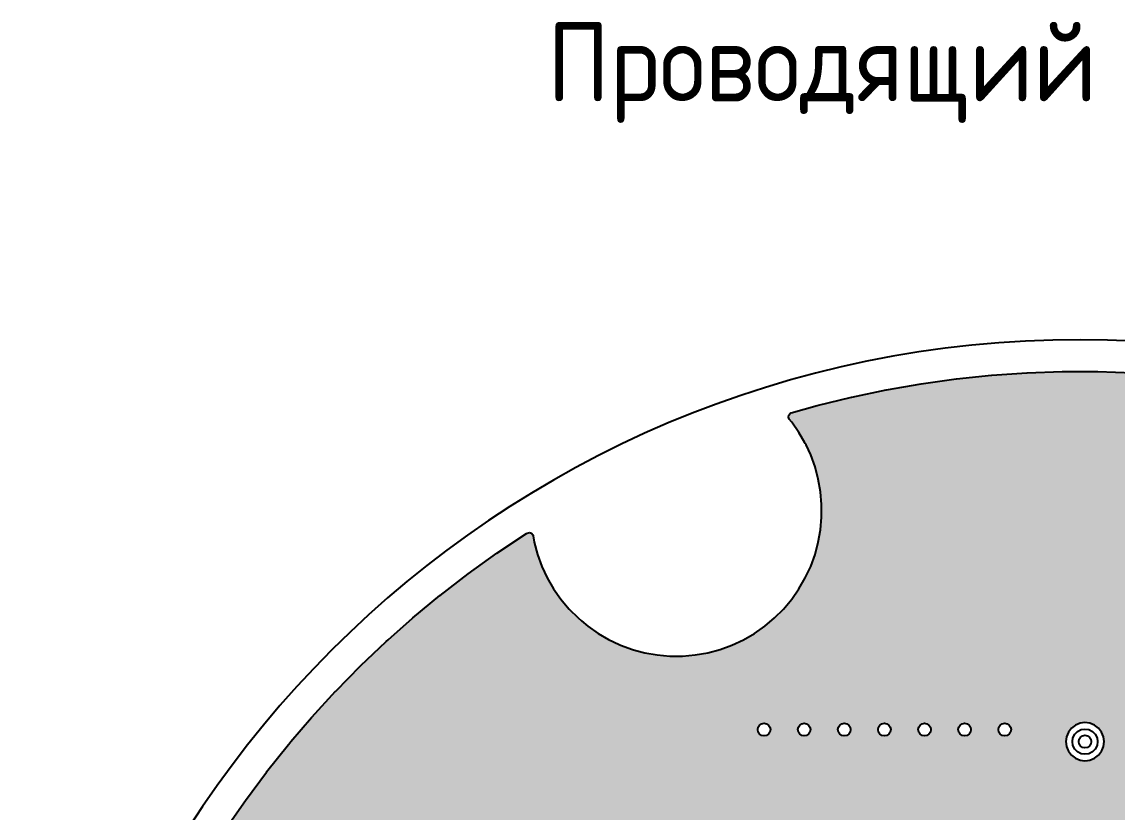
# Model space of a CAD drawing. Header units: millimetres. Extents: x -3894 to -3474, y -291 to 6.
# Drawn here: x -3755.86 to -3721.19, y -187.86 to -162.85 of the extents above; entities that cross this region are included whole.
import ezdxf

# ---------------------------------------------------------------- set-up
doc = ezdxf.new("R2010")
doc.units = ezdxf.units.MM
doc.layers.add('BLACK', color=7, linetype='Continuous')
doc.styles.add('СПДС', font='isocpeur.ttf', dxfattribs={"width": 0.9})

msp = doc.modelspace()

# ---------------------------------------------------------------- hatches: boundary and pattern name
h = msp.add_hatch(color=256)
h.paths.add_polyline_path([(-3723.972, -179.247), (-3729.696, -179.247), (-3729.696, -185.093, -0.223235), (-3729.624, -185.247, -0.223235), (-3729.696, -185.401), (-3729.696, -186.188), (-3723.972, -186.188)])
h.paths.add_polyline_path([(-3727.084, -185.247, -1), (-3727.484, -185.247, -1)], flags=16)
h.paths.add_polyline_path([(-3725.814, -185.247, -1), (-3726.214, -185.247, -1)], flags=16)
h.paths.add_polyline_path([(-3728.354, -185.247, -1), (-3728.754, -185.247, -1)], flags=16)
h.paths.add_polyline_path([(-3724.544, -185.247, -1), (-3724.944, -185.247, -1)], flags=16)
h.paths.add_polyline_path([(-3729.696, -179.247), (-3730.634, -179.247), (-3730.647, -179.316), (-3730.751, -179.704), (-3730.888, -180.082), (-3731.058, -180.446), (-3731.259, -180.794), (-3731.489, -181.123), (-3731.747, -181.431), (-3732.031, -181.715), (-3732.339, -181.973), (-3732.668, -182.203), (-3733.016, -182.404), (-3733.38, -182.574), (-3733.758, -182.711), (-3734.146, -182.815), (-3734.541, -182.885), (-3734.941, -182.92), (-3735.343, -182.92), (-3735.743, -182.885), (-3736.139, -182.815), (-3736.259, -182.783), (-3736.259, -186.188), (-3729.696, -186.188), (-3729.696, -185.401, -0.635009), (-3730.024, -185.247, -0.635009), (-3729.696, -185.093)])
h.paths.add_polyline_path([(-3730.894, -185.247, -1), (-3731.294, -185.247, -1)], flags=16)
h.paths.add_polyline_path([(-3732.164, -185.247, -1), (-3732.564, -185.247, -1)], flags=16)
h.paths.add_polyline_path([(-3723.972, -173.952), (-3724.039, -173.955), (-3724.043, -173.955), (-3725.158, -174.032), (-3725.163, -174.032), (-3726.274, -174.148), (-3726.278, -174.148), (-3727.386, -174.302), (-3727.39, -174.303), (-3728.491, -174.495), (-3728.495, -174.496), (-3729.589, -174.726), (-3729.593, -174.727), (-3729.696, -174.752), (-3729.696, -179.247), (-3723.972, -179.247)])
h.paths.add_polyline_path([(-3729.696, -174.752), (-3730.678, -174.994), (-3730.682, -174.995), (-3731.503, -175.228), (-3731.535, -175.242), (-3731.581, -175.294), (-3731.592, -175.363), (-3731.564, -175.427), (-3731.489, -175.516), (-3731.259, -175.845), (-3731.07, -176.172), (-3731.058, -176.193), (-3731.036, -176.241), (-3730.888, -176.557), (-3730.751, -176.935), (-3730.647, -177.323), (-3730.577, -177.719), (-3730.542, -178.119), (-3730.542, -178.521), (-3730.577, -178.921), (-3730.634, -179.247), (-3729.696, -179.247)])
h = msp.add_hatch(color=256)
h.paths.add_polyline_path([(-3718.748, -174.116), (-3719.555, -174.032), (-3719.56, -174.032), (-3720.675, -173.955), (-3720.679, -173.955), (-3721.796, -173.916), (-3721.8, -173.916), (-3722.918, -173.916), (-3722.922, -173.916), (-3723.972, -173.952), (-3723.972, -179.247), (-3718.748, -179.247)])
h.paths.add_polyline_path([(-3714.134, -176.935), (-3713.997, -176.557), (-3713.827, -176.193), (-3713.698, -175.97), (-3713.698, -175.091), (-3714.036, -174.995), (-3714.04, -174.994), (-3715.125, -174.727), (-3715.129, -174.726), (-3715.133, -174.725), (-3716.223, -174.496), (-3716.227, -174.495), (-3717.328, -174.303), (-3717.332, -174.302), (-3718.44, -174.148), (-3718.444, -174.148), (-3718.748, -174.116), (-3718.748, -179.247), (-3714.25, -179.247), (-3714.308, -178.921), (-3714.343, -178.521), (-3714.343, -178.119), (-3714.308, -177.719), (-3714.238, -177.323)])
h.paths.add_polyline_path([(-3713.261, -175.29), (-3713.29, -175.227), (-3713.35, -175.19), (-3713.402, -175.175), (-3713.698, -175.091), (-3713.698, -175.97), (-3713.626, -175.845), (-3713.396, -175.516), (-3713.288, -175.389), (-3713.27, -175.359)])
h.paths.add_polyline_path([(-3713.997, -180.082), (-3713.997, -180.082), (-3714.134, -179.704), (-3714.134, -179.704), (-3714.238, -179.316), (-3714.25, -179.247), (-3718.748, -179.247), (-3718.748, -181.945, -0.174889), (-3718.702, -182.072, -0.174889), (-3718.748, -182.2), (-3718.748, -183.469, -0.174889), (-3718.702, -183.596, -0.174889), (-3718.748, -183.724), (-3718.748, -186.188), (-3713.698, -186.188), (-3713.698, -183.754, -0.625386), (-3714.022, -183.596, -0.625386), (-3713.698, -183.439), (-3713.698, -182.23, -0.625386), (-3714.022, -182.072, -0.625386), (-3713.698, -181.915), (-3713.698, -180.669), (-3713.827, -180.446)])
h.paths.add_polyline_path([(-3716.67, -182.072, -1), (-3717.07, -182.072, -1)], flags=16)
h.paths.add_polyline_path([(-3717.686, -182.072, -1), (-3718.086, -182.072, -1)], flags=16)
h.paths.add_polyline_path([(-3715.654, -182.072, -1), (-3716.054, -182.072, -1)], flags=16)
h.paths.add_polyline_path([(-3717.178, -182.834, -1), (-3717.578, -182.834, -1)], flags=16)
h.paths.add_polyline_path([(-3716.162, -182.834, -1), (-3716.562, -182.834, -1)], flags=16)
h.paths.add_polyline_path([(-3714.638, -182.072, -1), (-3715.038, -182.072, -1)], flags=16)
h.paths.add_polyline_path([(-3718.194, -182.834, -1), (-3718.594, -182.834, -1)], flags=16)
h.paths.add_polyline_path([(-3715.146, -182.834, -1), (-3715.546, -182.834, -1)], flags=16)
h.paths.add_polyline_path([(-3716.67, -183.596, -1), (-3717.07, -183.596, -1)], flags=16)
h.paths.add_polyline_path([(-3717.686, -183.596, -1), (-3718.086, -183.596, -1)], flags=16)
h.paths.add_polyline_path([(-3715.654, -183.596, -1), (-3716.054, -183.596, -1)], flags=16)
h.paths.add_polyline_path([(-3714.13, -182.834, -1), (-3714.53, -182.834, -1)], flags=16)
h.paths.add_polyline_path([(-3714.638, -183.596, -1), (-3715.038, -183.596, -1)], flags=16)
h.paths.add_polyline_path([(-3718.748, -179.247), (-3723.972, -179.247), (-3723.972, -186.188), (-3722.423, -186.188), (-3722.506, -186.153), (-3722.632, -186.057), (-3722.728, -185.931), (-3722.748, -185.882), (-3722.789, -185.785), (-3722.789, -185.785), (-3722.809, -185.628), (-3722.789, -185.472), (-3722.789, -185.472), (-3722.728, -185.326), (-3722.632, -185.2), (-3722.506, -185.104), (-3722.36, -185.043), (-3722.36, -185.043), (-3722.204, -185.023), (-3722.047, -185.043), (-3722.047, -185.043), (-3721.901, -185.104), (-3721.775, -185.2), (-3721.679, -185.326), (-3721.618, -185.472), (-3721.598, -185.628), (-3721.618, -185.785), (-3721.659, -185.882), (-3721.679, -185.931), (-3721.775, -186.057), (-3721.901, -186.153), (-3721.985, -186.188), (-3718.748, -186.188), (-3718.748, -183.724, -0.702289), (-3719.102, -183.596, -0.702289), (-3718.748, -183.469), (-3718.748, -182.2, -0.702289), (-3719.102, -182.072, -0.702289), (-3718.748, -181.945)])
h.paths.add_polyline_path([(-3719.21, -182.834, -1), (-3719.61, -182.834, -1)], flags=16)
h.paths.add_polyline_path([(-3719.718, -183.596, -1), (-3720.118, -183.596, -1)], flags=16)
h.paths.add_polyline_path([(-3710.283, -182.89), (-3710.343, -182.885), (-3710.739, -182.815), (-3711.021, -182.74), (-3711.127, -182.711), (-3711.505, -182.574), (-3711.752, -182.459), (-3711.869, -182.404), (-3711.89, -182.392), (-3712.217, -182.203), (-3712.546, -181.973), (-3712.744, -181.807), (-3712.853, -181.715), (-3713.137, -181.431), (-3713.199, -181.358), (-3713.396, -181.123), (-3713.626, -180.794), (-3713.698, -180.669), (-3713.698, -181.915, -0.230477), (-3713.622, -182.072, -0.230477), (-3713.698, -182.23), (-3713.698, -183.439, -0.230477), (-3713.622, -183.596, -0.230477), (-3713.698, -183.754), (-3713.698, -186.188), (-3711.297, -186.188), (-3711.359, -186.039), (-3711.359, -186.039), (-3711.379, -185.882), (-3711.359, -185.726), (-3711.359, -185.726), (-3711.298, -185.58), (-3711.202, -185.454), (-3711.076, -185.358), (-3710.93, -185.297), (-3710.93, -185.297), (-3710.774, -185.277), (-3710.617, -185.297), (-3710.617, -185.297), (-3710.549, -185.326), (-3710.471, -185.358), (-3710.345, -185.454), (-3710.283, -185.536)])
h = msp.add_hatch(color=256)
h.paths.add_polyline_path([(-3736.259, -182.783), (-3736.421, -182.74), (-3736.527, -182.711), (-3736.905, -182.574), (-3737.152, -182.459), (-3737.269, -182.404), (-3737.29, -182.392), (-3737.617, -182.203), (-3737.946, -181.973), (-3738.144, -181.807), (-3738.253, -181.715), (-3738.537, -181.431), (-3738.599, -181.358), (-3738.796, -181.123), (-3739.026, -180.794), (-3739.227, -180.446), (-3739.397, -180.082), (-3739.397, -180.082), (-3739.534, -179.704), (-3739.638, -179.316), (-3739.65, -179.247), (-3740.194, -179.247), (-3740.819, -179.663), (-3740.823, -179.665), (-3741.731, -180.316), (-3741.735, -180.319), (-3742.62, -181), (-3742.624, -181.003), (-3743.485, -181.715), (-3743.489, -181.718), (-3744.264, -182.404), (-3744.325, -182.459), (-3744.328, -182.462), (-3745.139, -183.231), (-3745.142, -183.234), (-3745.925, -184.031), (-3745.928, -184.034), (-3746.684, -184.858), (-3746.687, -184.861), (-3747.343, -185.628), (-3747.413, -185.71), (-3747.416, -185.714), (-3747.794, -186.188), (-3736.259, -186.188)])
h.paths.add_polyline_path([(-3739.674, -179.111), (-3739.683, -179.083), (-3739.727, -179.03), (-3739.794, -179.009), (-3739.861, -179.027), (-3739.885, -179.042), (-3739.888, -179.044), (-3740.194, -179.247), (-3739.65, -179.247)])
h = msp.add_hatch(color=256)
h.paths.add_polyline_path([(-3748.116, -186.592), (-3748.782, -187.488), (-3748.784, -187.492), (-3749.419, -188.412), (-3749.421, -188.415), (-3749.467, -188.486), (-3749.485, -188.535), (-3749.475, -188.604), (-3749.429, -188.657), (-3749.362, -188.676), (-3748.116, -188.676)])
h.paths.add_polyline_path([(-3736.259, -186.188), (-3747.794, -186.188), (-3748.113, -186.588), (-3748.115, -186.591), (-3748.116, -186.592), (-3748.116, -188.676), (-3746.16, -188.676), (-3746.123, -188.671), (-3745.989, -188.628), (-3745.554, -188.532), (-3745.554, -188.532), (-3745.112, -188.474), (-3744.667, -188.454), (-3744.222, -188.474), (-3743.781, -188.532), (-3743.781, -188.532), (-3743.346, -188.628), (-3743.211, -188.671), (-3743.174, -188.676), (-3736.259, -188.676)])
h.paths.add_polyline_path([(-3729.696, -186.188), (-3736.259, -186.188), (-3736.259, -188.676), (-3735.269, -188.676), (-3735.269, -188.676), (-3734.269, -188.676), (-3734.269, -189.676), (-3734.269, -189.676), (-3734.269, -191.48), (-3734.268, -191.492), (-3734.251, -191.669), (-3734.246, -191.693), (-3734.196, -191.857), (-3734.187, -191.88), (-3734.106, -192.031), (-3734.092, -192.051), (-3733.983, -192.184), (-3733.966, -192.201), (-3733.834, -192.31), (-3733.813, -192.324), (-3733.662, -192.405), (-3733.64, -192.414), (-3733.475, -192.464), (-3733.451, -192.468), (-3733.275, -192.486), (-3733.262, -192.486), (-3729.696, -192.486), (-3729.696, -191.751, -0.635009), (-3730.024, -191.597, -0.635009), (-3729.696, -191.443), (-3729.696, -188.576, -0.635009), (-3730.024, -188.422, -0.635009), (-3729.696, -188.268)])
h.paths.add_polyline_path([(-3730.894, -188.422, -1), (-3731.294, -188.422, -1)], flags=16)
h.paths.add_polyline_path([(-3732.164, -191.597, -1), (-3732.564, -191.597, -1)], flags=16)
h.paths.add_polyline_path([(-3730.894, -191.597, -1), (-3731.294, -191.597, -1)], flags=16)
h.paths.add_polyline_path([(-3723.972, -186.188), (-3729.696, -186.188), (-3729.696, -188.268, -0.223235), (-3729.624, -188.422, -0.223235), (-3729.696, -188.576), (-3729.696, -191.443, -0.223235), (-3729.624, -191.597, -0.223235), (-3729.696, -191.751), (-3729.696, -192.486), (-3723.972, -192.486)])
h.paths.add_polyline_path([(-3728.354, -188.422, -1), (-3728.754, -188.422, -1)], flags=16)
h.paths.add_polyline_path([(-3727.084, -188.422, -1), (-3727.484, -188.422, -1)], flags=16)
h.paths.add_polyline_path([(-3725.814, -188.422, -1), (-3726.214, -188.422, -1)], flags=16)
h.paths.add_polyline_path([(-3728.354, -191.597, -1), (-3728.754, -191.597, -1)], flags=16)
h.paths.add_polyline_path([(-3727.084, -191.597, -1), (-3727.484, -191.597, -1)], flags=16)
h.paths.add_polyline_path([(-3725.814, -191.597, -1), (-3726.214, -191.597, -1)], flags=16)
h.paths.add_polyline_path([(-3724.544, -191.597, -1), (-3724.944, -191.597, -1)], flags=16)
h.paths.add_polyline_path([(-3718.748, -186.188), (-3721.985, -186.188), (-3722.047, -186.213), (-3722.122, -186.223), (-3722.204, -186.234), (-3722.285, -186.223), (-3722.36, -186.213), (-3722.423, -186.188), (-3723.972, -186.188), (-3723.972, -192.486), (-3722.575, -192.486), (-3722.562, -192.486), (-3722.386, -192.468), (-3722.362, -192.464), (-3722.198, -192.414), (-3722.175, -192.405), (-3722.024, -192.324), (-3722.004, -192.31), (-3721.871, -192.201), (-3721.854, -192.184), (-3721.745, -192.051), (-3721.731, -192.031), (-3721.65, -191.88), (-3721.641, -191.857), (-3721.591, -191.693), (-3721.587, -191.669), (-3721.569, -191.492), (-3721.569, -191.48), (-3721.569, -189.705), (-3721.569, -189.697), (-3721.593, -189.631), (-3721.649, -189.589), (-3721.719, -189.584), (-3721.785, -189.621), (-3721.901, -189.709), (-3722.047, -189.769), (-3722.151, -189.783), (-3722.204, -189.79), (-3722.282, -189.78), (-3722.36, -189.769), (-3722.506, -189.709), (-3722.632, -189.613), (-3722.728, -189.487), (-3722.789, -189.341), (-3722.789, -189.341), (-3722.809, -189.184), (-3722.789, -189.028), (-3722.789, -189.028), (-3722.728, -188.882), (-3722.632, -188.756), (-3722.506, -188.66), (-3722.36, -188.599), (-3722.36, -188.599), (-3722.204, -188.579), (-3722.047, -188.599), (-3722.047, -188.599), (-3721.977, -188.628), (-3721.901, -188.66), (-3721.775, -188.756), (-3721.679, -188.882), (-3721.618, -189.028), (-3721.615, -189.054), (-3721.614, -189.059), (-3721.584, -189.121), (-3721.569, -189.13), (-3721.569, -188.676), (-3718.748, -188.676)])
h.paths.add_polyline_path([(-3713.698, -186.188), (-3718.748, -186.188), (-3718.748, -188.676), (-3713.698, -188.676)])
h.paths.add_polyline_path([(-3710.283, -186.229), (-3710.345, -186.311), (-3710.471, -186.407), (-3710.617, -186.467), (-3710.721, -186.481), (-3710.774, -186.488), (-3710.852, -186.478), (-3710.93, -186.467), (-3711.076, -186.407), (-3711.202, -186.311), (-3711.296, -186.188), (-3713.698, -186.188), (-3713.698, -188.676), (-3710.283, -188.676)])

# ---------------------------------------------------------------- linework, layer by layer
at = {"layer": 'BLACK', "linetype": 'Continuous'}
for p, q in [((-3726.274, -174.148), (-3725.163, -174.032)), ((-3725.163, -174.032), (-3725.158, -174.032)), ((-3725.158, -174.032), (-3724.043, -173.955)), ((-3724.043, -173.955), (-3724.039, -173.955)), ((-3724.039, -173.955), (-3722.922, -173.916)), ((-3722.922, -173.916), (-3722.918, -173.916)), ((-3722.918, -173.916), (-3721.8, -173.916)), ((-3721.8, -173.916), (-3721.796, -173.916)), ((-3721.796, -173.916), (-3720.679, -173.955)), ((-3728.491, -174.495), (-3727.39, -174.303)), ((-3727.39, -174.303), (-3727.386, -174.302)), ((-3727.386, -174.302), (-3726.278, -174.148)), ((-3726.278, -174.148), (-3726.274, -174.148)), ((-3730.678, -174.994), (-3729.593, -174.727)), ((-3729.593, -174.727), (-3729.589, -174.726)), ((-3729.589, -174.726), (-3728.495, -174.496)), ((-3728.495, -174.496), (-3728.491, -174.495)), ((-3731.503, -175.228), (-3730.682, -174.995)), ((-3730.682, -174.995), (-3730.678, -174.994)), ((-3731.592, -175.363), (-3731.581, -175.294)), ((-3731.564, -175.427), (-3731.592, -175.363)), ((-3731.581, -175.294), (-3731.535, -175.242)), ((-3731.489, -175.516), (-3731.564, -175.427)), ((-3731.535, -175.242), (-3731.503, -175.228)), ((-3731.259, -175.845), (-3731.489, -175.516)), ((-3731.489, -175.516), (-3731.489, -175.516)), ((-3731.07, -176.172), (-3731.259, -175.845)), ((-3731.058, -176.193), (-3731.07, -176.172)), ((-3731.036, -176.241), (-3731.058, -176.193)), ((-3731.058, -176.193), (-3731.058, -176.193)), ((-3730.888, -176.557), (-3731.036, -176.241)), ((-3730.751, -176.935), (-3730.888, -176.557)), ((-3730.647, -177.323), (-3730.751, -176.935)), ((-3730.577, -177.719), (-3730.647, -177.323)), ((-3730.542, -178.119), (-3730.577, -177.719)), ((-3730.542, -178.521), (-3730.542, -178.119)), ((-3730.577, -178.921), (-3730.542, -178.521)), ((-3740.819, -179.663), (-3739.888, -179.044)), ((-3739.888, -179.044), (-3739.885, -179.042)), ((-3739.885, -179.042), (-3739.861, -179.027)), ((-3739.861, -179.027), (-3739.794, -179.009)), ((-3739.794, -179.009), (-3739.727, -179.03)), ((-3739.727, -179.03), (-3739.683, -179.083)), ((-3739.683, -179.083), (-3739.674, -179.111)), ((-3739.674, -179.111), (-3739.638, -179.316)), ((-3730.647, -179.316), (-3730.577, -178.921)), ((-3739.638, -179.316), (-3739.638, -179.316)), ((-3739.638, -179.316), (-3739.534, -179.704)), ((-3730.751, -179.704), (-3730.647, -179.316)), ((-3741.731, -180.316), (-3740.823, -179.665)), ((-3740.823, -179.665), (-3740.819, -179.663)), ((-3739.534, -179.704), (-3739.534, -179.704)), ((-3739.534, -179.704), (-3739.534, -179.704)), ((-3739.534, -179.704), (-3739.397, -180.082)), ((-3730.888, -180.082), (-3730.751, -179.704)), ((-3739.397, -180.082), (-3739.397, -180.082)), ((-3739.397, -180.082), (-3739.397, -180.082)), ((-3739.397, -180.082), (-3739.227, -180.446)), ((-3731.058, -180.446), (-3730.888, -180.082)), ((-3742.62, -181), (-3741.735, -180.319)), ((-3741.735, -180.319), (-3741.731, -180.316)), ((-3739.227, -180.446), (-3739.227, -180.446)), ((-3739.227, -180.446), (-3739.026, -180.794)), ((-3731.259, -180.794), (-3731.058, -180.446)), ((-3739.026, -180.794), (-3739.026, -180.794)), ((-3739.026, -180.794), (-3738.796, -181.123)), ((-3731.489, -181.123), (-3731.259, -180.794)), ((-3743.485, -181.715), (-3742.624, -181.003)), ((-3742.624, -181.003), (-3742.62, -181)), ((-3738.796, -181.123), (-3738.599, -181.358)), ((-3731.747, -181.431), (-3731.489, -181.123)), ((-3738.599, -181.358), (-3738.537, -181.431)), ((-3738.537, -181.431), (-3738.253, -181.715)), ((-3732.031, -181.715), (-3731.747, -181.431)), ((-3744.264, -182.404), (-3743.489, -181.718)), ((-3743.489, -181.718), (-3743.485, -181.715)), ((-3738.253, -181.715), (-3738.144, -181.807)), ((-3738.144, -181.807), (-3737.946, -181.973)), ((-3737.946, -181.973), (-3737.946, -181.973)), ((-3737.946, -181.973), (-3737.946, -181.973)), ((-3737.946, -181.973), (-3737.617, -182.203)), ((-3732.668, -182.203), (-3732.339, -181.973)), ((-3732.339, -181.973), (-3732.031, -181.715)), ((-3737.617, -182.203), (-3737.29, -182.392)), ((-3733.016, -182.404), (-3732.668, -182.203)), ((-3745.139, -183.231), (-3744.328, -182.462)), ((-3744.328, -182.462), (-3744.325, -182.459)), ((-3744.325, -182.459), (-3744.264, -182.404)), ((-3737.29, -182.392), (-3737.269, -182.404)), ((-3737.269, -182.404), (-3737.269, -182.404)), ((-3737.269, -182.404), (-3737.152, -182.459)), ((-3737.152, -182.459), (-3736.905, -182.574)), ((-3736.905, -182.574), (-3736.527, -182.711)), ((-3736.527, -182.711), (-3736.527, -182.711)), ((-3736.527, -182.711), (-3736.527, -182.711)), ((-3736.527, -182.711), (-3736.421, -182.74)), ((-3734.146, -182.815), (-3733.758, -182.711)), ((-3733.758, -182.711), (-3733.38, -182.574)), ((-3733.38, -182.574), (-3733.016, -182.404)), ((-3736.421, -182.74), (-3736.139, -182.815)), ((-3736.139, -182.815), (-3735.743, -182.885)), ((-3735.743, -182.885), (-3735.343, -182.92)), ((-3735.343, -182.92), (-3735.343, -182.92)), ((-3735.343, -182.92), (-3735.343, -182.92)), ((-3735.343, -182.92), (-3734.941, -182.92)), ((-3734.941, -182.92), (-3734.541, -182.885)), ((-3734.941, -182.92), (-3734.941, -182.92)), ((-3734.541, -182.885), (-3734.146, -182.815)), ((-3745.925, -184.031), (-3745.142, -183.234)), ((-3745.142, -183.234), (-3745.139, -183.231)), ((-3746.684, -184.858), (-3745.928, -184.034)), ((-3745.928, -184.034), (-3745.925, -184.031)), ((-3747.343, -185.628), (-3746.687, -184.861)), ((-3746.687, -184.861), (-3746.684, -184.858)), ((-3722.506, -185.104), (-3722.632, -185.2)), ((-3722.36, -185.043), (-3722.506, -185.104)), ((-3722.204, -185.023), (-3722.36, -185.043)), ((-3722.36, -185.043), (-3722.36, -185.043)), ((-3722.047, -185.043), (-3722.204, -185.023)), ((-3722.204, -185.023), (-3722.204, -185.023)), ((-3721.901, -185.104), (-3722.047, -185.043)), ((-3722.047, -185.043), (-3722.047, -185.043)), ((-3721.775, -185.2), (-3721.901, -185.104)), ((-3722.789, -185.472), (-3722.809, -185.628)), ((-3722.728, -185.326), (-3722.789, -185.472)), ((-3722.789, -185.472), (-3722.789, -185.472)), ((-3722.632, -185.2), (-3722.728, -185.326)), ((-3722.584, -185.505), (-3722.527, -185.393)), ((-3722.527, -185.393), (-3722.439, -185.305)), ((-3722.439, -185.305), (-3722.327, -185.248)), ((-3722.327, -185.248), (-3722.204, -185.228)), ((-3722.204, -185.228), (-3722.08, -185.248)), ((-3722.08, -185.248), (-3721.968, -185.305)), ((-3721.968, -185.305), (-3721.88, -185.393)), ((-3721.88, -185.393), (-3721.823, -185.505)), ((-3721.679, -185.326), (-3721.775, -185.2)), ((-3721.618, -185.472), (-3721.679, -185.326)), ((-3721.598, -185.628), (-3721.618, -185.472)), ((-3748.113, -186.588), (-3747.416, -185.714)), ((-3747.416, -185.714), (-3747.413, -185.71)), ((-3747.413, -185.71), (-3747.343, -185.628)), ((-3722.809, -185.628), (-3722.809, -185.628)), ((-3722.809, -185.628), (-3722.789, -185.785)), ((-3722.789, -185.785), (-3722.789, -185.785)), ((-3722.789, -185.785), (-3722.748, -185.882)), ((-3722.604, -185.628), (-3722.584, -185.505)), ((-3722.584, -185.752), (-3722.604, -185.628)), ((-3722.527, -185.864), (-3722.584, -185.752)), ((-3721.823, -185.752), (-3721.88, -185.864)), ((-3721.823, -185.505), (-3721.804, -185.628)), ((-3721.804, -185.628), (-3721.823, -185.752)), ((-3721.659, -185.882), (-3721.618, -185.785)), ((-3721.618, -185.785), (-3721.598, -185.628)), ((-3722.748, -185.882), (-3722.728, -185.931)), ((-3722.728, -185.931), (-3722.632, -186.057)), ((-3722.632, -186.057), (-3722.506, -186.153)), ((-3722.439, -185.952), (-3722.527, -185.864)), ((-3722.506, -186.153), (-3722.36, -186.213)), ((-3722.327, -186.009), (-3722.439, -185.952)), ((-3722.204, -186.028), (-3722.327, -186.009)), ((-3722.08, -186.009), (-3722.204, -186.028)), ((-3721.968, -185.952), (-3722.08, -186.009)), ((-3722.047, -186.213), (-3721.901, -186.153)), ((-3721.88, -185.864), (-3721.968, -185.952)), ((-3721.901, -186.153), (-3721.775, -186.057)), ((-3721.775, -186.057), (-3721.679, -185.931)), ((-3721.679, -185.931), (-3721.659, -185.882)), ((-3722.36, -186.213), (-3722.285, -186.223)), ((-3722.285, -186.223), (-3722.204, -186.234)), ((-3722.204, -186.234), (-3722.122, -186.223)), ((-3722.204, -186.234), (-3722.204, -186.234)), ((-3722.204, -186.234), (-3722.204, -186.234)), ((-3722.122, -186.223), (-3722.047, -186.213)), ((-3748.782, -187.488), (-3748.115, -186.591)), ((-3748.115, -186.591), (-3748.113, -186.588)), ((-3749.419, -188.412), (-3748.784, -187.492)), ((-3748.784, -187.492), (-3748.782, -187.488))]:
    msp.add_line(p, q, dxfattribs=at)
at = {"layer": 'BLACK'}
for centre in [(-3732.364, -185.247), (-3731.094, -185.247), (-3729.824, -185.247), (-3728.554, -185.247), (-3727.284, -185.247), (-3726.014, -185.247), (-3724.744, -185.247), (-3722.204, -185.628)]:
    msp.add_circle(centre, 0.2, dxfattribs=at)
msp.add_arc((-3722.359, -206.411), 33.5, 0, 180, dxfattribs=at)

# ---------------------------------------------------------------- texts
at = {"insert": (-3722.405, -162.87), "char_height": 2.5, "attachment_point": 2, "style": 'СПДС'}
msp.add_mtext_dynamic_manual_height_columns('\\pxqc;Проводящий рисунок 21', width=34.76685, gutter_width=12.5, heights=[0], dxfattribs=at)

doc.saveas('drawing.dxf')
